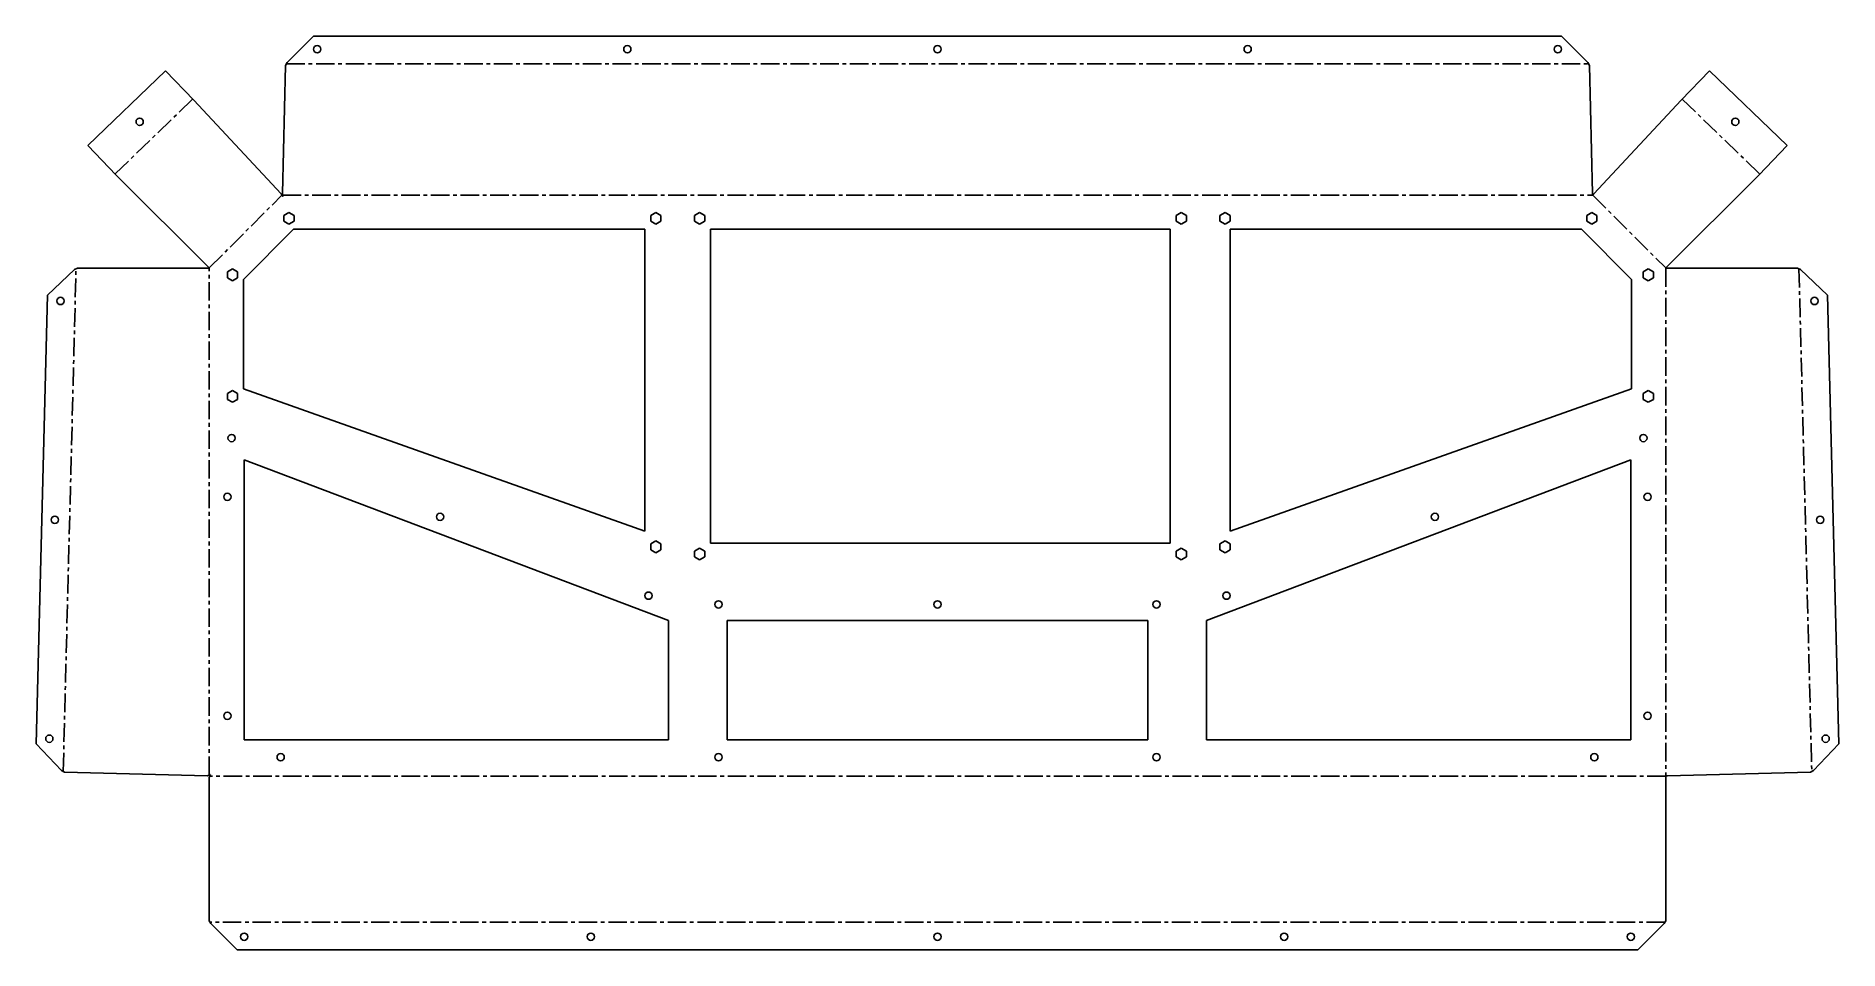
# Model space of a CAD drawing. Header units: millimetres. Extents: x -120 to 1116, y -121 to 506.
import ezdxf

# ---------------------------------------------------------------- set-up
doc = ezdxf.new("R2010")
doc.units = ezdxf.units.MM
doc.linetypes.add('CENTERX2', pattern=[20.32, 12.7, -2.54, 2.54, -2.54])

msp = doc.modelspace()

# ---------------------------------------------------------------- linework, layer by layer
at = {"color": 7, "linetype": 'Continuous', "lineweight": 25}
for p, q in [((52.4, 487.5), (70.4, 505.5)), ((70.4, 505.5), (925.6, 505.5)), ((925.6, 505.5), (943.6, 487.5)), ((-84.1, 430.6), (-31, 481.8)), ((-31, 481.8), (-11.5, 461.6)), ((49.2, 397.7), (51.4, 485.4)), ((52.4, 487.5), (51.4, 485.4)), ((944.6, 485.4), (943.6, 487.5)), ((946.8, 397.7), (944.6, 485.4)), ((1007.5, 461.6), (1027, 481.8)), ((1027, 481.8), (1080.1, 430.6)), ((48.3, 397.3), (-11.5, 461.6)), ((947.7, 397.3), (1007.5, 461.6)), ((-64.7, 410.3), (-84.1, 430.6)), ((1080.1, 430.6), (1060.7, 410.3)), ((-0.7, 346.4), (-64.7, 410.3)), ((996.7, 346.4), (1060.7, 410.3)), ((49.2, 397.7), (49.5, 395.6)), ((946.8, 396.3), (946.8, 397.7)), ((947.4, 396.9), (946.8, 396.3)), ((53.7, 384.7), (50.2, 382.6)), ((57.2, 382.6), (53.7, 384.7)), ((305, 384.7), (301.5, 382.6)), ((308.5, 382.6), (305, 384.7)), ((335, 384.7), (331.5, 382.6)), ((338.5, 382.6), (335, 384.7)), ((665, 384.7), (661.5, 382.6)), ((668.5, 382.6), (665, 384.7)), ((695, 384.7), (691.5, 382.6)), ((698.5, 382.6), (695, 384.7)), ((946.3, 384.7), (942.8, 382.6)), ((949.8, 382.6), (946.3, 384.7)), ((56.8, 373.1), (22.5, 338.8)), ((50.2, 382.6), (50.2, 378.6)), ((50.2, 378.6), (53.7, 376.6)), ((53.7, 376.6), (57.2, 378.6)), ((297.5, 373.1), (56.8, 373.1)), ((57.2, 378.6), (57.2, 382.6)), ((297.5, 166.2), (297.5, 373.1)), ((301.5, 382.6), (301.5, 378.6)), ((301.5, 378.6), (305, 376.6)), ((305, 376.6), (308.5, 378.6)), ((308.5, 378.6), (308.5, 382.6)), ((331.5, 382.6), (331.5, 378.6)), ((331.5, 378.6), (335, 376.6)), ((335, 376.6), (338.5, 378.6)), ((338.5, 378.6), (338.5, 382.6)), ((657.5, 373.1), (342.5, 373.1)), ((342.5, 373.1), (342.5, 158.1)), ((657.5, 158.1), (657.5, 373.1)), ((661.5, 382.6), (661.5, 378.6)), ((661.5, 378.6), (665, 376.6)), ((665, 376.6), (668.5, 378.6)), ((668.5, 378.6), (668.5, 382.6)), ((691.5, 382.6), (691.5, 378.6)), ((691.5, 378.6), (695, 376.6)), ((695, 376.6), (698.5, 378.6)), ((698.5, 378.6), (698.5, 382.6)), ((939.2, 373.1), (698.5, 373.1)), ((698.5, 373.1), (698.5, 166.2)), ((973.5, 338.8), (939.2, 373.1)), ((942.8, 382.6), (942.8, 378.6)), ((942.8, 378.6), (946.3, 376.6)), ((946.3, 376.6), (949.8, 378.6)), ((949.8, 378.6), (949.8, 382.6)), ((-91.2, 346.4), (-93.3, 345.5)), ((-0.7, 346.4), (-91.2, 346.4)), ((15, 346), (11.5, 343.9)), ((18.5, 343.9), (15, 346)), ((985, 346), (981.5, 343.9)), ((988.5, 343.9), (985, 346)), ((996.7, 346.4), (1087.2, 346.4)), ((1089.3, 345.5), (1087.2, 346.4)), ((-111.7, 327.9), (-93.3, 345.5)), ((11.5, 343.9), (11.5, 339.9)), ((11.5, 339.9), (15, 337.9)), ((15, 337.9), (18.5, 339.9)), ((18.5, 339.9), (18.5, 343.9)), ((22.5, 338.8), (22.5, 263.9)), ((973.5, 263.9), (973.5, 338.8)), ((981.5, 343.9), (981.5, 339.9)), ((981.5, 339.9), (985, 337.9)), ((985, 337.9), (988.5, 339.9)), ((988.5, 339.9), (988.5, 343.9)), ((1089.3, 345.5), (1107.7, 327.9)), ((-119.6, 20.6), (-111.7, 327.9)), ((1107.7, 327.9), (1115.6, 20.6)), ((15, 262.7), (11.5, 260.6)), ((11.5, 260.6), (11.5, 256.6)), ((18.5, 260.6), (15, 262.7)), ((18.5, 256.6), (18.5, 260.6)), ((22.5, 263.9), (297.5, 166.2)), ((698.5, 166.2), (973.5, 263.9)), ((985, 262.7), (981.5, 260.6)), ((981.5, 260.6), (981.5, 256.6)), ((988.5, 260.6), (985, 262.7)), ((988.5, 256.6), (988.5, 260.6)), ((11.5, 256.6), (15, 254.6)), ((15, 254.6), (18.5, 256.6)), ((981.5, 256.6), (985, 254.6)), ((985, 254.6), (988.5, 256.6)), ((313.8, 105.1), (23, 215.2)), ((23, 215.2), (23, 23.4)), ((973, 215.2), (682.2, 105.1)), ((973, 23.4), (973, 215.2)), ((305, 159.6), (301.5, 157.6)), ((301.5, 157.6), (301.5, 153.5)), ((301.5, 153.5), (305, 151.5)), ((308.5, 157.6), (305, 159.6)), ((305, 151.5), (308.5, 153.5)), ((308.5, 153.5), (308.5, 157.6)), ((335, 154.7), (331.5, 152.6)), ((331.5, 152.6), (331.5, 148.6)), ((331.5, 148.6), (335, 146.6)), ((338.5, 152.6), (335, 154.7)), ((335, 146.6), (338.5, 148.6)), ((338.5, 148.6), (338.5, 152.6)), ((342.5, 158.1), (657.5, 158.1)), ((665, 154.7), (661.5, 152.6)), ((661.5, 152.6), (661.5, 148.6)), ((661.5, 148.6), (665, 146.6)), ((668.5, 152.6), (665, 154.7)), ((665, 146.6), (668.5, 148.6)), ((668.5, 148.6), (668.5, 152.6)), ((695, 159.6), (691.5, 157.6)), ((691.5, 157.6), (691.5, 153.5)), ((691.5, 153.5), (695, 151.5)), ((698.5, 157.6), (695, 159.6)), ((695, 151.5), (698.5, 153.5)), ((698.5, 153.5), (698.5, 157.6)), ((313.8, 105.1), (313.8, 23.4)), ((642.2, 105.1), (353.8, 105.1)), ((353.8, 23.4), (353.8, 105.1)), ((642.2, 105.1), (642.2, 23.4)), ((682.2, 23.4), (682.2, 105.1)), ((-102.1, 2.2), (-119.6, 20.6)), ((23, 23.4), (313.8, 23.4)), ((353.8, 23.4), (642.2, 23.4)), ((682.2, 23.4), (973, 23.4)), ((1115.6, 20.6), (1098.1, 2.2)), ((-102.1, 2.2), (-100, 1.1)), ((-2.1, -1.4), (-100, 1.1)), ((998.1, -1.4), (1096, 1.1)), ((1096, 1.1), (1098.1, 2.2)), ((-2.1, -1.4), (0, -0.5)), ((-0.9, -2.6), (-0.9, -100.6)), ((998.1, -1.4), (996.9, -1.4)), ((996.9, -100.6), (996.9, -1.4)), ((-0.9, -100.6), (0.1, -102.6)), ((18.1, -120.6), (0.1, -102.6)), ((995.9, -102.6), (977.9, -120.6)), ((995.9, -102.6), (996.9, -100.6)), ((977.9, -120.6), (18.1, -120.6))]:
    msp.add_line(p, q, dxfattribs=at)
at = {"color": 7, "linetype": 'CENTERX2'}
for p, q in [((51.9, 486.5), (944.1, 486.5)), ((-65.4, 411.1), (-12.2, 462.3)), ((1008.2, 462.3), (1061.4, 411.1)), ((-0.9, 346.6), (48.9, 396.5)), ((49.3, 396.6), (946.8, 396.6)), ((947, 396.5), (996.9, 346.6)), ((-101, 1.7), (-92.2, 346)), ((-1, -0.9), (-1, 346.4)), ((997, 346.4), (997, -1.4)), ((1088.2, 346), (1097, 1.7)), ((996.9, -1.6), (-0.7, -1.6)), ((996.4, -101.6), (-0.4, -101.6))]:
    msp.add_line(p, q, dxfattribs=at)
at = {"color": 7, "linetype": 'Continuous', "lineweight": 25}
for centre in [(73, 496.5), (285.5, 496.5), (498, 496.5), (710.5, 496.5), (923, 496.5), (-48.6, 446.8), (1044.6, 446.8), (-102.8, 324), (1098.8, 324), (14.4, 230.1), (981.6, 230.1), (11.5, 189.8), (984.5, 189.8), (-106.7, 174.1), (157.2, 176.1), (838.8, 176.1), (1102.7, 174.1), (300, 122.1), (696, 122.1), (348, 116.1), (498, 116.1), (648, 116.1), (11.5, 39.8), (984.5, 39.8), (-110.5, 24.1), (1106.5, 24.1), (48, 11.4), (348, 11.4), (648, 11.4), (948, 11.4), (23, -111.6), (260.5, -111.6), (498, -111.6), (735.5, -111.6), (973, -111.6)]:
    msp.add_circle(centre, 2.5, dxfattribs=at)
for centre, start, end in [((-48.6, 446.8), 223.9559, 313.9555), ((-48.6, 446.8), 313.965, 43.9653), ((1044.6, 446.8), 136.0347, 226.035), ((1044.6, 446.8), 226.0445, 316.0441)]:
    msp.add_arc(centre, 2.5, start, end, dxfattribs=at)
for points, knots in [([(49.5, 395.6), (49.4, 395.7), (49.3, 395.9), (49.1, 396.2), (48.9, 396.5), (48.7, 396.8), (48.5, 397), (48.3, 397.2), (48.3, 397.3)], [0, 0, 0, 0, 0.175508, 0.347265, 0.515425, 0.68015, 0.841613, 1, 1, 1, 1]), ([(49.2, 397.7), (49.2, 397.7), (49.2, 397.7), (49.2, 397.7), (49.2, 397.7), (49.2, 397.7), (49.2, 397.7)], [0, 0, 0, 0, 0.24999, 0.49997, 0.749966, 1, 1, 1, 1]), ([(946.8, 397.7), (946.8, 397.7), (946.8, 397.7), (946.8, 397.7), (946.8, 397.7), (946.8, 397.7), (946.8, 397.7)], [0, 0, 0, 0, 0.24999, 0.49997, 0.749966, 1, 1, 1, 1]), ([(-2.1, -1.4), (-2.1, -1.4), (-2.1, -1.4), (-2.1, -1.4), (-2.1, -1.4), (-2.1, -1.4), (-2.1, -1.4)], [0, 0, 0, 0, 0.249966, 0.499945, 0.749957, 1, 1, 1, 1]), ([(0, -0.5), (-0.2, -0.7), (-0.3, -0.9), (-0.4, -1.1), (-0.5, -1.2), (-0.5, -1.3), (-0.6, -1.4), (-0.6, -1.4), (-0.6, -1.4), (-0.6, -1.4), (-0.6, -1.5), (-0.8, -1.8), (-0.9, -2.2), (-0.9, -2.6)], [0, 0, 0, 0, 0.25, 0.25, 0.375, 0.375, 0.4375, 0.4375, 0.46875, 0.46875, 0.5, 0.5, 1, 1, 1, 1]), ([(998.1, -1.4), (998.1, -1.4), (998.1, -1.4), (998.1, -1.4), (998.1, -1.4), (998.1, -1.4), (998.1, -1.4)], [0, 0, 0, 0, 0.2499655, 0.499945, 0.7499571, 1, 1, 1, 1])]:
    msp.add_open_spline(points, degree=3, knots=knots, dxfattribs=at)
msp.add_open_spline([(947.7, 397.3), (947.6, 397.2), (947.5, 397), (947.4, 396.9)], degree=3, dxfattribs=at)

doc.saveas('drawing.dxf')
